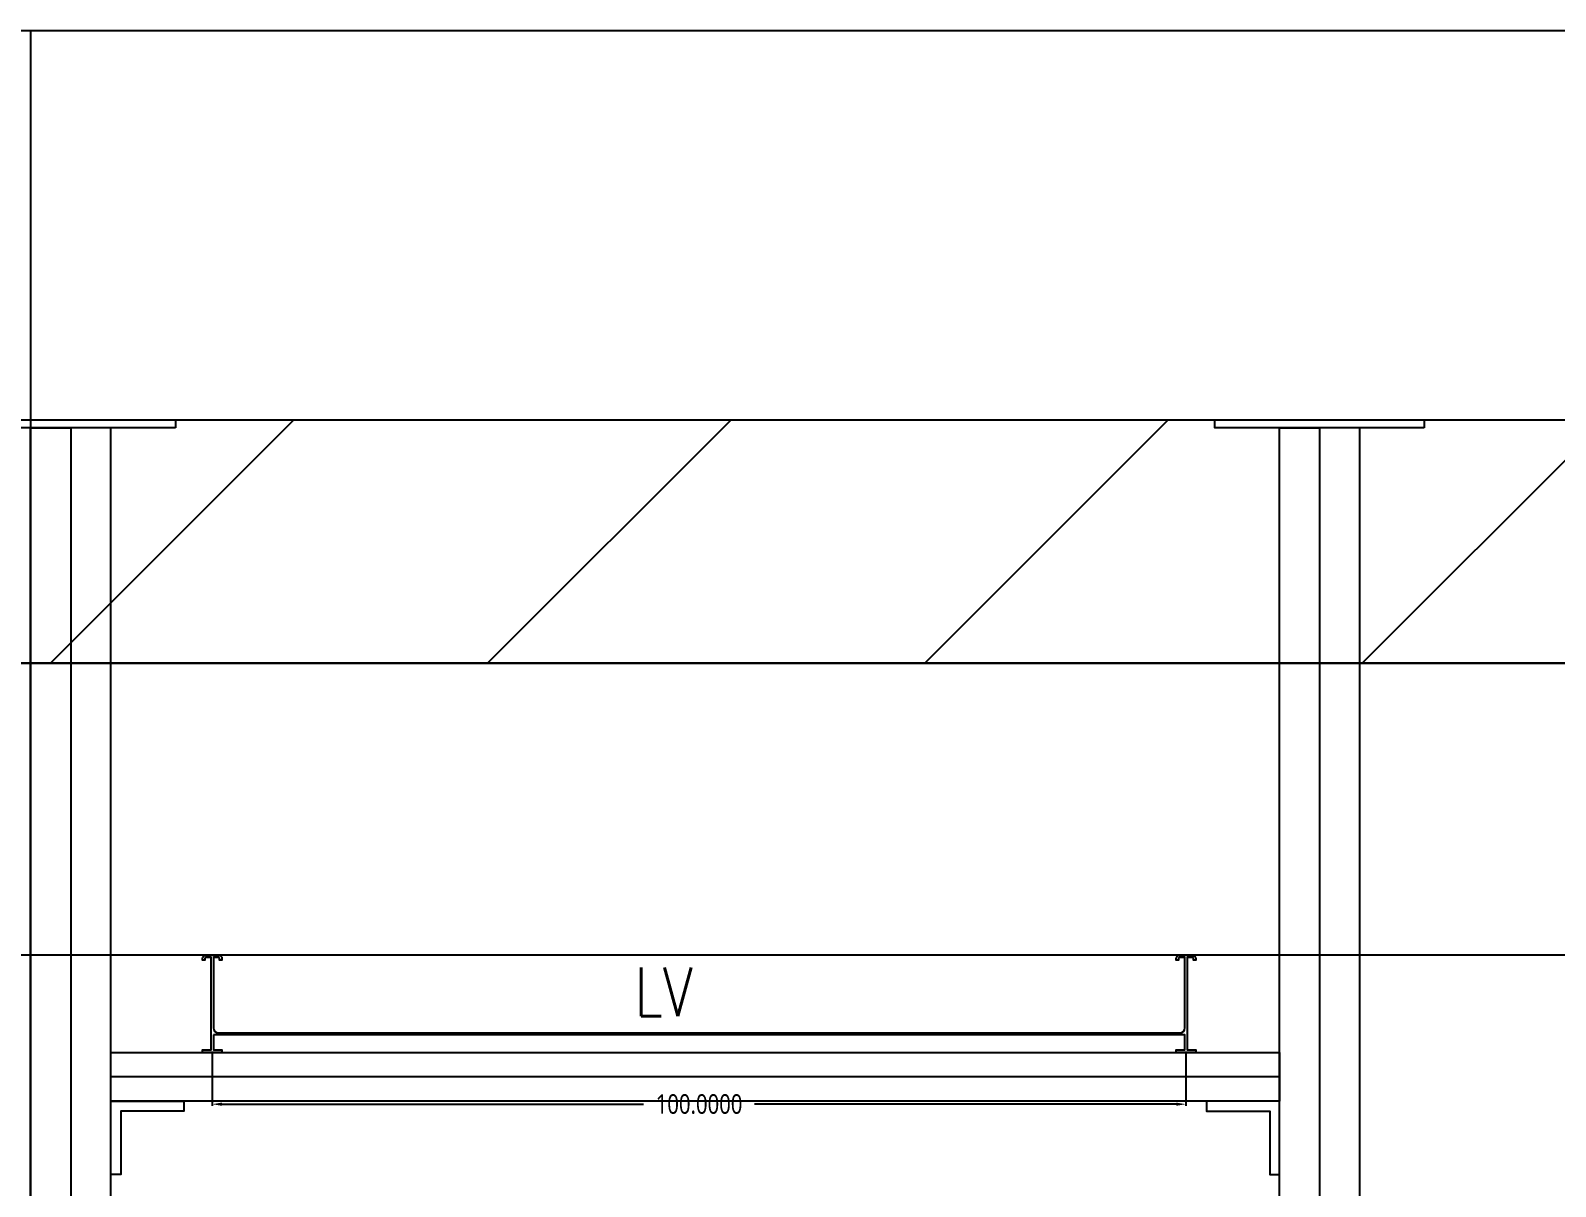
# Model space of a CAD drawing. Extents: x -18489 to 195597, y -1599 to 112111.
# Drawn here: x 15417.5 to 15574.1, y 26467 to 26585.8 of the extents above; entities that cross this region are included whole.
import ezdxf
from ezdxf.enums import TextEntityAlignment as Align
from ezdxf.xclip import XClip

# ---------------------------------------------------------------- set-up
doc = ezdxf.new("R2010")
doc.units = 0
doc.header["$LTSCALE"] = 100
doc.header["$XCLIPFRAME"] = 2
for name, color, linetype in [('188K-SM-07-F10-MECH-CR PIPE-Y2257103$0$0-BG', 6, 'Continuous'), ('188K-SM-07-F10-MECH-CR PIPE-Y2257103$0$0-FIRE', 1, 'Continuous'), ('188K-SM-07-F10-MECH-CR PIPE-Y2257103$0$0-hookupzoom', 4, 'Continuous'), ('188K-SM-07-F10-MECH-CR PIPE-Y2257103$0$0-LV', 6, 'Continuous'), ('188K-SM-07-F10-MECH-CR PIPE-Y2257103$0$DIM', 3, 'Continuous'), ('188K-SM-07-F10-MECH-CR PIPE-Y2257103$0$SH-LINE-130', 2, 'Continuous'), ('188K-SM-07-F10-MECH-CR PIPE-Y2257103$0$UPW_PVDF', 7, 'Continuous'), ('188K-SM-07-F10-MECH-CR PIPE-Y2257103$0$X-S-FAB_SL ALL$0$BEAM-S', 2, 'Continuous')]:
    doc.layers.add(name, color=color, linetype=linetype)
doc.styles.add('188K-SM-07-F10-MECH-CR PIPE-Y2257103$0$AA-TXT', font='romans.shx', dxfattribs={"bigfont": 'chineset.shx'})
doc.styles.add('188K-SM-07-F10-MECH-CR PIPE-Y2257103$0$Standard', font='', dxfattribs={"width": 0.8})
doc.styles.get('188K-SM-07-F10-MECH-CR PIPE-Y2257103$0$Standard').set_extended_font_data('Microsoft JhengHei')
doc.dimstyles.new('188K-SM-07-F10-MECH-CR PIPE-Y2257103$0$Standard', dxfattribs={"dimtxt": 0.18, "dimasz": 0.18, "dimexe": 0.18, "dimexo": 0.0625, "dimgap": 0.09, "dimtad": 0, "dimtih": 1, "dimtoh": 1, "dimdec": 4, "dimzin": 0, "dimdsep": 46, "dimtxsty": '188K-SM-07-F10-MECH-CR PIPE-Y2257103$0$Standard', "dimcen": 0.09, "dimadec": 0, "dimazin": 0, "dimtfac": 1, "dimtdec": 4, "dimtofl": 0, "dimtmove": 0, "dimatfit": 3, "dimfxl": 1, "dimtolj": 1, "dimtzin": 0, "dimarcsym": 0})

# ---------------------------------------------------------------- blocks, each defined once
blk = doc.blocks.new('*U1953')
at = {"color": 241}
blk.add_lwpolyline([(17.5, 49.99999999995634), (-17.5, 49.99999999995634), (-17.5, 337.5), (17.5, 337.5)], close=True, dxfattribs=at)
blk = doc.blocks.new('188K-SM-07-F10-MECH-CR PIPE-Y2257103$0$X-S-FAB_SL ALL')
at = {"color": 241}
for p, q in [((-2628.521399346166, -72748.97692126507), (19076.47860110087, -72748.97692126507)), ((-2628.521399346166, -72788.97692126507), (19076.47860110087, -72788.97692126507))]:
    blk.add_line(p, q, dxfattribs=at)
at = {"layer": '188K-SM-07-F10-MECH-CR PIPE-Y2257103$0$X-S-FAB_SL ALL$0$BEAM-S'}
blk.add_blockref('*U1953', (10926.4786001772, -73086.47692126503), dxfattribs=at)
blk = doc.blocks.new('*D1958')
at = {"layer": '188K-SM-07-F10-MECH-CR PIPE-Y2257103$0$DIM', "color": 0, "lineweight": -2, "transparency": 16777216}
for p, q in [((-3.827021247335479e-18, -0.0625), (-3.351807272807642e-16, -5.473916683800262)), ((100, -0.0625), (100, -5.473916683800262)), ((0.9999999999999997, -5.293916683800262), (44.30222373806276, -5.293916683800262)), ((99, -5.293916683800262), (55.69777626193724, -5.293916683800262))]:
    blk.add_line(p, q, dxfattribs=at)
at = {"layer": '188K-SM-07-F10-MECH-CR PIPE-Y2257103$0$DIM', "color": 0, "transparency": 16777216}
for points in [[(0.9999999999999997, -5.127250017133595), (0.9999999999999997, -5.460583350466929), (-3.241589060884381e-16, -5.293916683800262)], [(99, -5.127250017133595), (99, -5.460583350466929), (100, -5.293916683800262)]]:
    blk.add_solid(points, dxfattribs=at)
at = {"layer": 'DefPoints', "color": 0, "transparency": 16777216}
for p in [(0, 0), (100, 0), (100, -5.293916683800262)]:
    blk.add_point(p, dxfattribs=at)
at = {"layer": '188K-SM-07-F10-MECH-CR PIPE-Y2257103$0$DIM', "color": 0, "transparency": 16777216, "insert": (50, -5.293916683800262), "char_height": 2, "attachment_point": 5, "style": '188K-SM-07-F10-MECH-CR PIPE-Y2257103$0$Standard'}
blk.add_mtext('\\A1;100.0000', dxfattribs=at)
blk = doc.blocks.new('*U1957')
blk.add_lwpolyline([(0.1199999999953434, 1.840000000011059), (0.1199999999953434, 0.3000000000029104), (1, 0.3000000000029104), (1, 0), (-1, 0), (-1, 0.3000000000029104), (-0.1199999999953434, 0.3000000000029104), (-0.1199999999953434, 9.760000000023865), (-0.6600000000034925, 9.760000000023865, 0.4142135623739158), (-0.7600000000093132, 9.660000000018044), (-0.7600000000093132, 9.500000000021828), (-1, 9.500000000021828), (-1, 9.660000000018044, -0.4142135623739149), (-0.6600000000034925, 10.00000000002183), (0.6600000000034925, 10.00000000002183, -0.414213562373095), (1, 9.66000000002532), (1, 9.500000000021828), (0.7600000000093132, 9.500000000021828), (0.7600000000093132, 9.660000000018044, 0.4142135623730947), (0.6600000000034925, 9.760000000023865), (0.1199999999953434, 9.760000000023865), (0.1199999999953434, 2.540000000008149, 0.4142135623730945), (0.6199999999953434, 2.040000000008149), (99.38000000000466, 2.040000000008149, 0.4142135623730958), (99.88000000000466, 2.540000000008149), (99.88000000000466, 9.760000000023865), (99.33999999999651, 9.760000000023865, 0.4142135623739222), (99.23999999999069, 9.660000000018044), (99.23999999999069, 9.500000000021828), (99, 9.500000000021828), (99, 9.660000000018044, -0.4142135623739085), (99.33999999999651, 10.00000000002183), (100.6600000000035, 10.00000000002183, -0.4142135623730948), (101, 9.660000000018044), (101, 9.500000000021828), (100.7600000000093, 9.500000000021828), (100.7600000000093, 9.660000000018044, 0.414213562373095), (100.6600000000035, 9.760000000023865), (100.1199999999953, 9.760000000023865), (100.1199999999953, 0.3000000000029104), (101, 0.3000000000029104), (101, 0), (99, 0), (99, 0.3000000000029104), (99.88000000000466, 0.3000000000029104), (99.88000000000466, 1.840000000011059)], format="xyb", close=True)
at = {"layer": '188K-SM-07-F10-MECH-CR PIPE-Y2257103$0$DIM'}
dim = blk.add_linear_dim(base=(100, -5.293916683800262), p1=(0, 0), p2=(100, 0), dimstyle='188K-SM-07-F10-MECH-CR PIPE-Y2257103$0$Standard', override={"dimtxt": 2, "dimasz": 1, "dimfxl": 0.1}, dxfattribs=at)
dim.commit()
dim.dimension.update_dxf_attribs({"geometry": '*D1958', "text_midpoint": (50, -5.293916683800262)})
blk = doc.blocks.new('188K-SM-07-F10-MECH-CR PIPE-Y2257103$0$DE')
at = {"layer": '188K-SM-07-F10-MECH-CR PIPE-Y2257103$0$SH-LINE-130', "ltscale": 0.1}
blk.add_line((15654.2399583497, -72856.47692126504), (15534.2399583497, -72856.47692126504), dxfattribs=at)
for points in [[(15540.85995834971, -72789.776921265), (15519.35995834972, -72789.776921265), (15519.35995834972, -72788.97692126501), (15540.85995834971, -72788.97692126501)], [(15525.9799583497, -73013.97692126498), (15525.97995834971, -72789.776921265), (15530.10995834971, -72789.776921265), (15530.10995834969, -73013.97692126498)], [(15534.23995834969, -73013.97692126498), (15534.23995834971, -72789.776921265), (15530.10995834971, -72789.776921265), (15530.10995834969, -73013.97692126498)], [(15669.11995834971, -72789.776921265), (15647.61995834971, -72789.776921265), (15647.61995834971, -72788.97692126501), (15669.11995834971, -72788.97692126501)], [(15654.23995834969, -73013.97692126498), (15654.23995834971, -72789.776921265), (15658.36995834971, -72789.776921265), (15658.36995834969, -73013.97692126498)], [(15662.49995834968, -73013.97692126498), (15662.4999583497, -72789.776921265), (15658.36995834971, -72789.776921265), (15658.36995834969, -73013.97692126498)], [(15654.2399583497, -72858.97692126504), (15534.2399583497, -72858.97692126504), (15534.2399583497, -72853.97692126504), (15654.2399583497, -72853.97692126504)], [(15534.2399583497, -72858.97692126504), (15541.7399583497, -72858.97692126504), (15541.7399583497, -72859.97692126504), (15535.2399583497, -72859.97692126504), (15535.2399583497, -72866.47692126504), (15534.2399583497, -72866.47692126504)], [(15654.2399583497, -72858.97692126504), (15646.7399583497, -72858.97692126504), (15646.7399583497, -72859.97692126504), (15653.2399583497, -72859.97692126504), (15653.2399583497, -72866.47692126504), (15654.2399583497, -72866.47692126504)]]:
    blk.add_lwpolyline(points, close=True, dxfattribs=at)
at = {"layer": '188K-SM-07-F10-MECH-CR PIPE-Y2257103$0$0-LV', "color": 5}
blk.add_blockref('*U1957', (15544.63995834968, -72853.97692126504), dxfattribs=at)
at = {"layer": '188K-SM-07-F10-MECH-CR PIPE-Y2257103$0$UPW_PVDF', "style": '188K-SM-07-F10-MECH-CR PIPE-Y2257103$0$AA-TXT', "width": 0.8}
blk.add_text('LV', height=5, dxfattribs=at).set_placement((15588.01014326893, -72847.71886836864), align=Align.MIDDLE_LEFT)
blk = doc.blocks.new('188K-SM-07-F10-MECH-CR PIPE-Y2257103')
at = {"layer": '188K-SM-07-F10-MECH-CR PIPE-Y2257103$0$0-FIRE'}
h = blk.add_hatch(dxfattribs=at)
h.set_pattern_fill('ANSI31', color=256, scale=10)
h.set_pattern_definition([(45, (0, 99332.26313715195), (-22.45064030267288, 22.45064030267288), [])])
h.paths.add_polyline_path([(23549.99995927731, 26520.7862158869), (1844.999958830274, 26520.7862158869), (1844.999958830274, 26545.78621588691), (23549.99995927731, 26545.78621588691)])
blk.add_lwpolyline([(23549.99995927731, 26520.7862158869), (1844.999958830274, 26520.7862158869), (1844.999958830274, 26545.78621588691), (23549.99995927731, 26545.78621588691)], close=True, dxfattribs=at)
at = {"layer": '188K-SM-07-F10-MECH-CR PIPE-Y2257103$0$0-hookupzoom'}
blk.add_lwpolyline([(23549.99995927731, 26490.78621588688), (1844.999958830274, 26490.78621588688), (1844.999958830274, 26520.7862158869), (23549.99995927731, 26520.7862158869)], close=True, dxfattribs=at)
ref = blk.add_blockref('188K-SM-07-F10-MECH-CR PIPE-Y2257103$0$X-S-FAB_SL ALL', (4473.52135817644, 99334.76313715198))
XClip(ref).set_block_clipping_path([(-7553.464857013634, -75341.93696454832), (24026.20256238693, -67725.76962443824)])
at = {"layer": '188K-SM-07-F10-MECH-CR PIPE-Y2257103$0$0-BG'}
blk.add_blockref('188K-SM-07-F10-MECH-CR PIPE-Y2257103$0$DE', (-108.4799999960578, 99334.76313715198), dxfattribs=at)

msp = doc.modelspace()

# ---------------------------------------------------------------- block references
msp.add_blockref('188K-SM-07-F10-MECH-CR PIPE-Y2257103', (0, 0))

doc.saveas('drawing.dxf')
